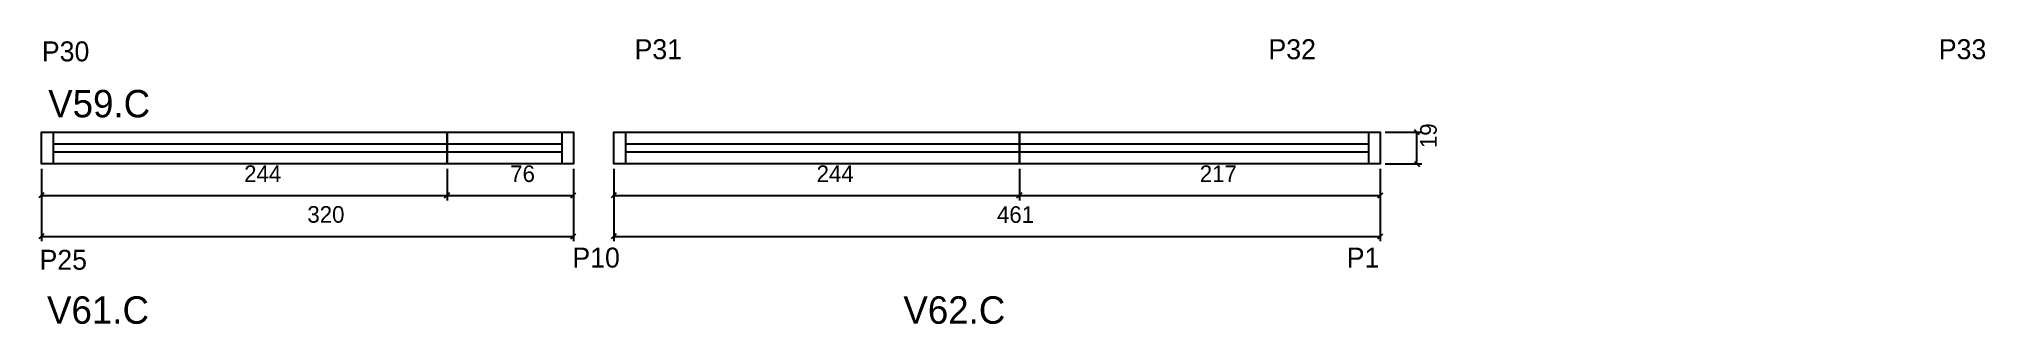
# Model space of a CAD drawing. Header units: metres. Extents: x 4099 to 5269, y -364 to -192.
import ezdxf

# ---------------------------------------------------------------- set-up
doc = ezdxf.new("R2010")
doc.units = ezdxf.units.M
for name, color, linetype in [('5', 7, 'Continuous'), ('COTA', 7, 'Continuous'), ('NOMENCLATURA', 7, 'Continuous'), ('Painéis', 7, 'Continuous'), ('SARR_2.2x7', 7, 'Continuous')]:
    doc.layers.add(name, color=color, linetype=linetype)

msp = doc.modelspace()

# ---------------------------------------------------------------- linework, layer by layer
at = {"layer": 'COTA', "color": 4, "lineweight": 25}
for p, q in [((4908.4, -248.3), (4930.5, -248.3)), ((4927.5, -267.3), (4927.5, -248.3)), ((4908.4, -267.3), (4930.5, -267.3)), ((4100.1, -270.3), (4100.1, -289.3)), ((4100.1, -270.3), (4100.1, -313.9)), ((4344.1, -270.3), (4344.1, -289.3)), ((4344.1, -270.3), (4344.1, -289.3)), ((4420.1, -270.3), (4420.1, -289.3)), ((4420.1, -270.3), (4420.1, -313.9)), ((4444.4, -270.3), (4444.4, -289.3)), ((4444.4, -270.3), (4444.4, -313.9)), ((4688.4, -270.3), (4688.4, -289.3)), ((4688.4, -270.3), (4688.4, -289.3)), ((4905.4, -270.3), (4905.4, -289.3)), ((4905.4, -270.3), (4905.4, -313.9)), ((4100.1, -286.3), (4344.1, -286.3)), ((4344.1, -286.3), (4420.1, -286.3)), ((4444.4, -286.3), (4688.4, -286.3)), ((4688.4, -286.3), (4905.4, -286.3)), ((4100.1, -310.9), (4420.1, -310.9)), ((4444.4, -310.9), (4905.4, -310.9))]:
    msp.add_line(p, q, dxfattribs=at)
at = {"layer": 'COTA', "color": 0, "lineweight": 25}
for p, q in [((4929, -249.8), (4926, -246.8)), ((4926, -265.8), (4929, -268.8)), ((4101.6, -284.8), (4098.6, -287.8)), ((4342.6, -287.8), (4345.6, -284.8)), ((4345.6, -284.8), (4342.6, -287.8)), ((4418.6, -287.8), (4421.6, -284.8)), ((4445.9, -284.8), (4442.9, -287.8)), ((4686.9, -287.8), (4689.9, -284.8)), ((4689.9, -284.8), (4686.9, -287.8)), ((4903.9, -287.8), (4906.9, -284.8)), ((4101.6, -309.4), (4098.6, -312.4)), ((4418.6, -312.4), (4421.6, -309.4)), ((4445.9, -309.4), (4442.9, -312.4)), ((4903.9, -312.4), (4906.9, -309.4))]:
    msp.add_line(p, q, dxfattribs=at)
at = {"layer": 'Painéis', "color": 200, "lineweight": 25}
for points in [[(4344.1, -267.3), (4100.1, -267.3), (4100.1, -248.3), (4344.1, -248.3)], [(4344.1, -248.3), (4420.1, -248.3), (4420.1, -267.3), (4344.1, -267.3)], [(4688.4, -267.3), (4444.4, -267.3), (4444.4, -248.3), (4688.4, -248.3)], [(4688.4, -248.3), (4905.4, -248.3), (4905.4, -267.3), (4688.4, -267.3)]]:
    msp.add_lwpolyline(points, close=True, dxfattribs=at)
at = {"layer": 'SARR_2.2x7', "color": 40, "lineweight": 25}
for p, q in [((4107.1, -248.3), (4107.1, -267.3)), ((4107.1, -255.3), (4344.1, -255.3)), ((4344.1, -255.3), (4413.1, -255.3)), ((4413.1, -248.3), (4413.1, -267.3)), ((4451.4, -248.3), (4451.4, -267.3)), ((4451.4, -255.3), (4688.4, -255.3)), ((4688.4, -255.3), (4898.4, -255.3)), ((4898.4, -248.3), (4898.4, -267.3)), ((4344.1, -260.3), (4107.1, -260.3)), ((4413.1, -260.3), (4344.1, -260.3)), ((4688.4, -260.3), (4451.4, -260.3)), ((4898.4, -260.3), (4688.4, -260.3))]:
    msp.add_line(p, q, dxfattribs=at)

# ---------------------------------------------------------------- texts
at = {"layer": '5', "color": 5, "lineweight": 25}
for s, p in [('P30', (4100.4, -205.6)), ('P31', (4456.9, -204.3)), ('P32', (4838.2, -204.3)), ('P33', (5241.4, -204.3)), ('P25', (4099, -331)), ('P10', (4419.5, -329.7)), ('P1', (4885.3, -329.7))]:
    msp.add_text(s, height=12, rotation=360, dxfattribs=at).set_placement(p)
at = {"layer": 'COTA', "color": 240, "lineweight": 25}
msp.add_text('19', height=10, rotation=90, dxfattribs=at).set_placement((4939.4, -257.8))
for s, p in [('244', (4222.1, -278.2)), ('76', (4382.1, -278.2)), ('244', (4566.4, -278.2)), ('217', (4796.9, -278.2)), ('320', (4260.1, -302.7)), ('461', (4674.9, -302.8))]:
    msp.add_text(s, height=10, dxfattribs=at).set_placement(p)
at = {"layer": 'NOMENCLATURA', "color": 7, "lineweight": 25}
for s, p in [('V59.C', (4104.2, -239.3)), ('V61.C', (4103.5, -363.5)), ('V62.C', (4618.6, -363.5))]:
    msp.add_text(s, height=16.5, dxfattribs=at).set_placement(p)

doc.saveas('drawing.dxf')
